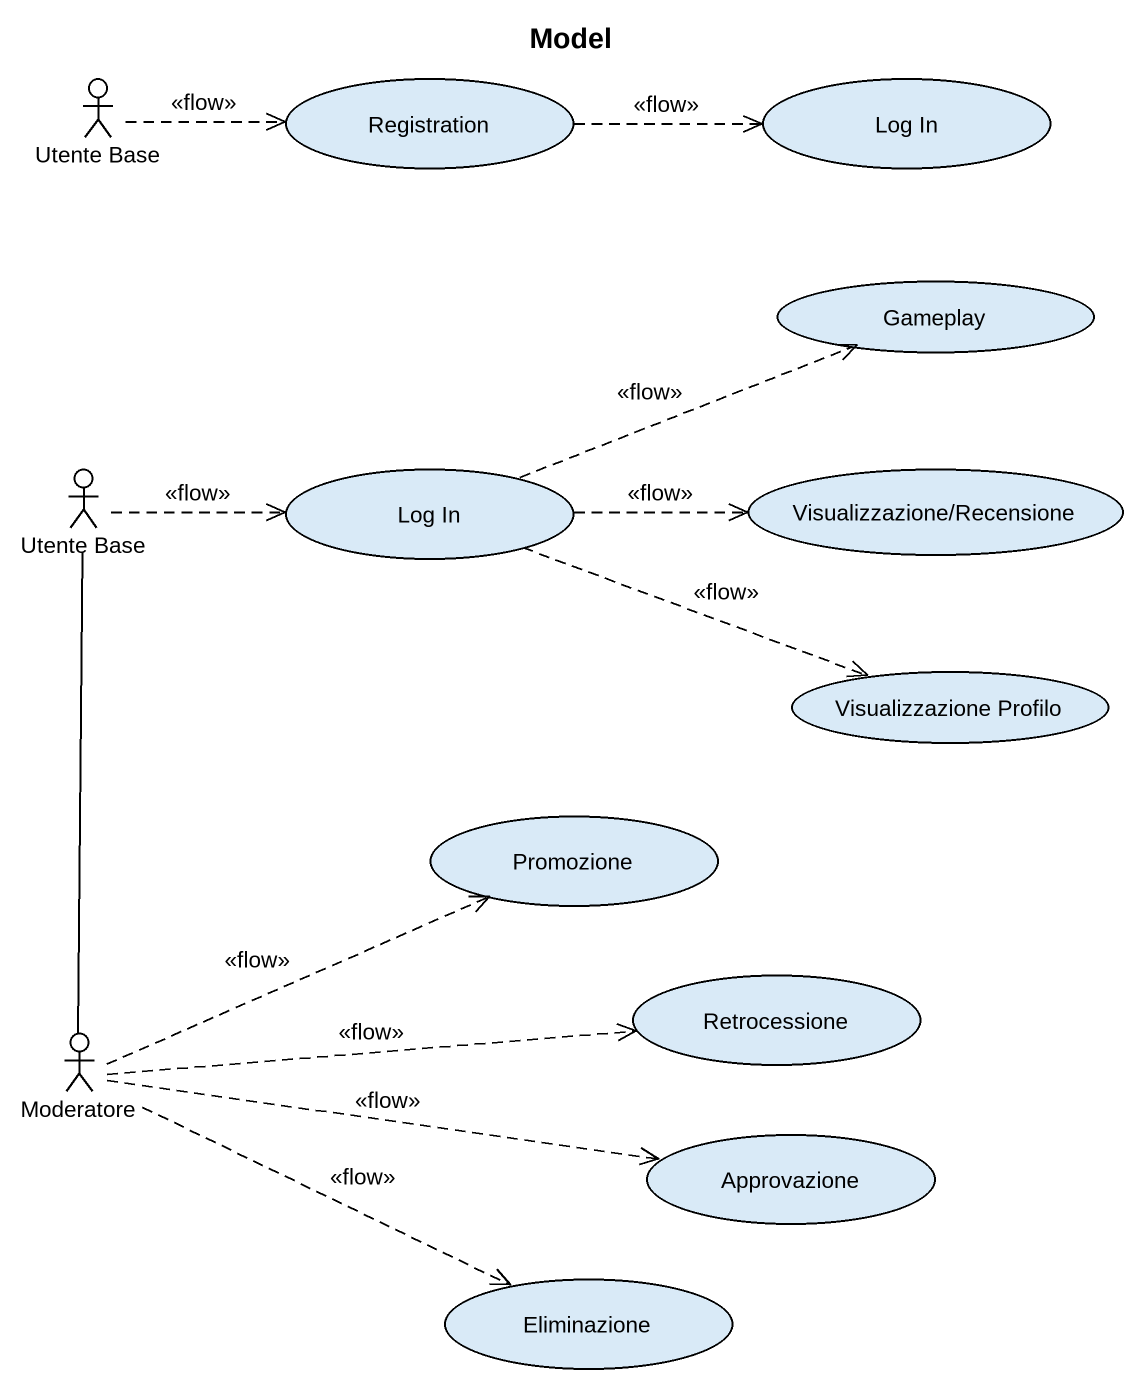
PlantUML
@startuml
title Model
actor "Utente Base" as Utente_Base
usecase Registration
usecase "Log In" as Log_In
usecase Gameplay
actor "Utente Base" as Utente_Base_2
usecase "Log In" as Log_In_2
usecase "Visualizzazione/Recensione" as Visualizzazione_Recensione
usecase "Visualizzazione Profilo" as Visualizzazione_Profilo
usecase Promozione
actor Moderatore
usecase Retrocessione
usecase Approvazione
usecase Eliminazione
Utente_Base .right.> Registration : <<flow>>
Registration .right.> Log_In : <<flow>>
Utente_Base_2 .right.> Log_In_2 : <<flow>>
Log_In_2 .right.> Gameplay : <<flow>>
Log_In_2 .right.> Visualizzazione_Recensione : <<flow>>
Log_In_2 .right.> Visualizzazione_Profilo : <<flow>>
Moderatore -up- Utente_Base_2
Moderatore .right.> Promozione : <<flow>>
Moderatore .right.> Retrocessione : <<flow>>
Moderatore .right.> Approvazione : <<flow>>
Moderatore .right.> Eliminazione : <<flow>>
@enduml
